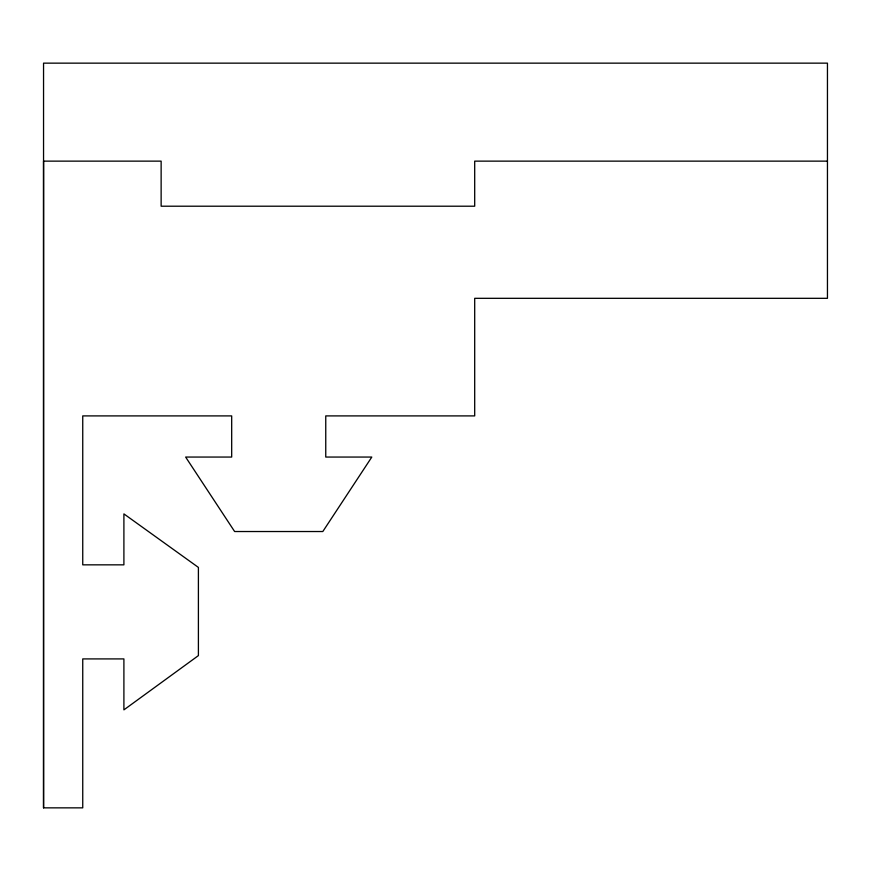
<?xml version="1.0" encoding="UTF-8"?>
<svg xmlns="http://www.w3.org/2000/svg" width="871" height="871" viewBox="0 0 871 871"><rect width="100%" height="100%" fill="white"/><g stroke="black" fill="none" stroke-linecap="round" stroke-linejoin="round"><path stroke-width="1.31" d="M43.55 807.853L43.55 63.148L827.45 63.148L827.45 298.318L474.695 298.318L474.695 415.903L325.754 415.903L325.754 457.057L371.808 457.057L322.814 531.528L234.626 531.528L185.632 457.057L231.686 457.057L231.686 415.903L82.745 415.903L82.745 564.843L123.9 564.843L123.9 513.89L198.403 567.413L198.403 655.602L123.9 709.865L123.9 658.912L82.745 658.912L82.745 807.853L43.55 807.853L43.55 161.135L161.135 161.135L161.135 206.209L474.695 206.209L474.695 161.135L827.45 161.135"/></g></svg>
